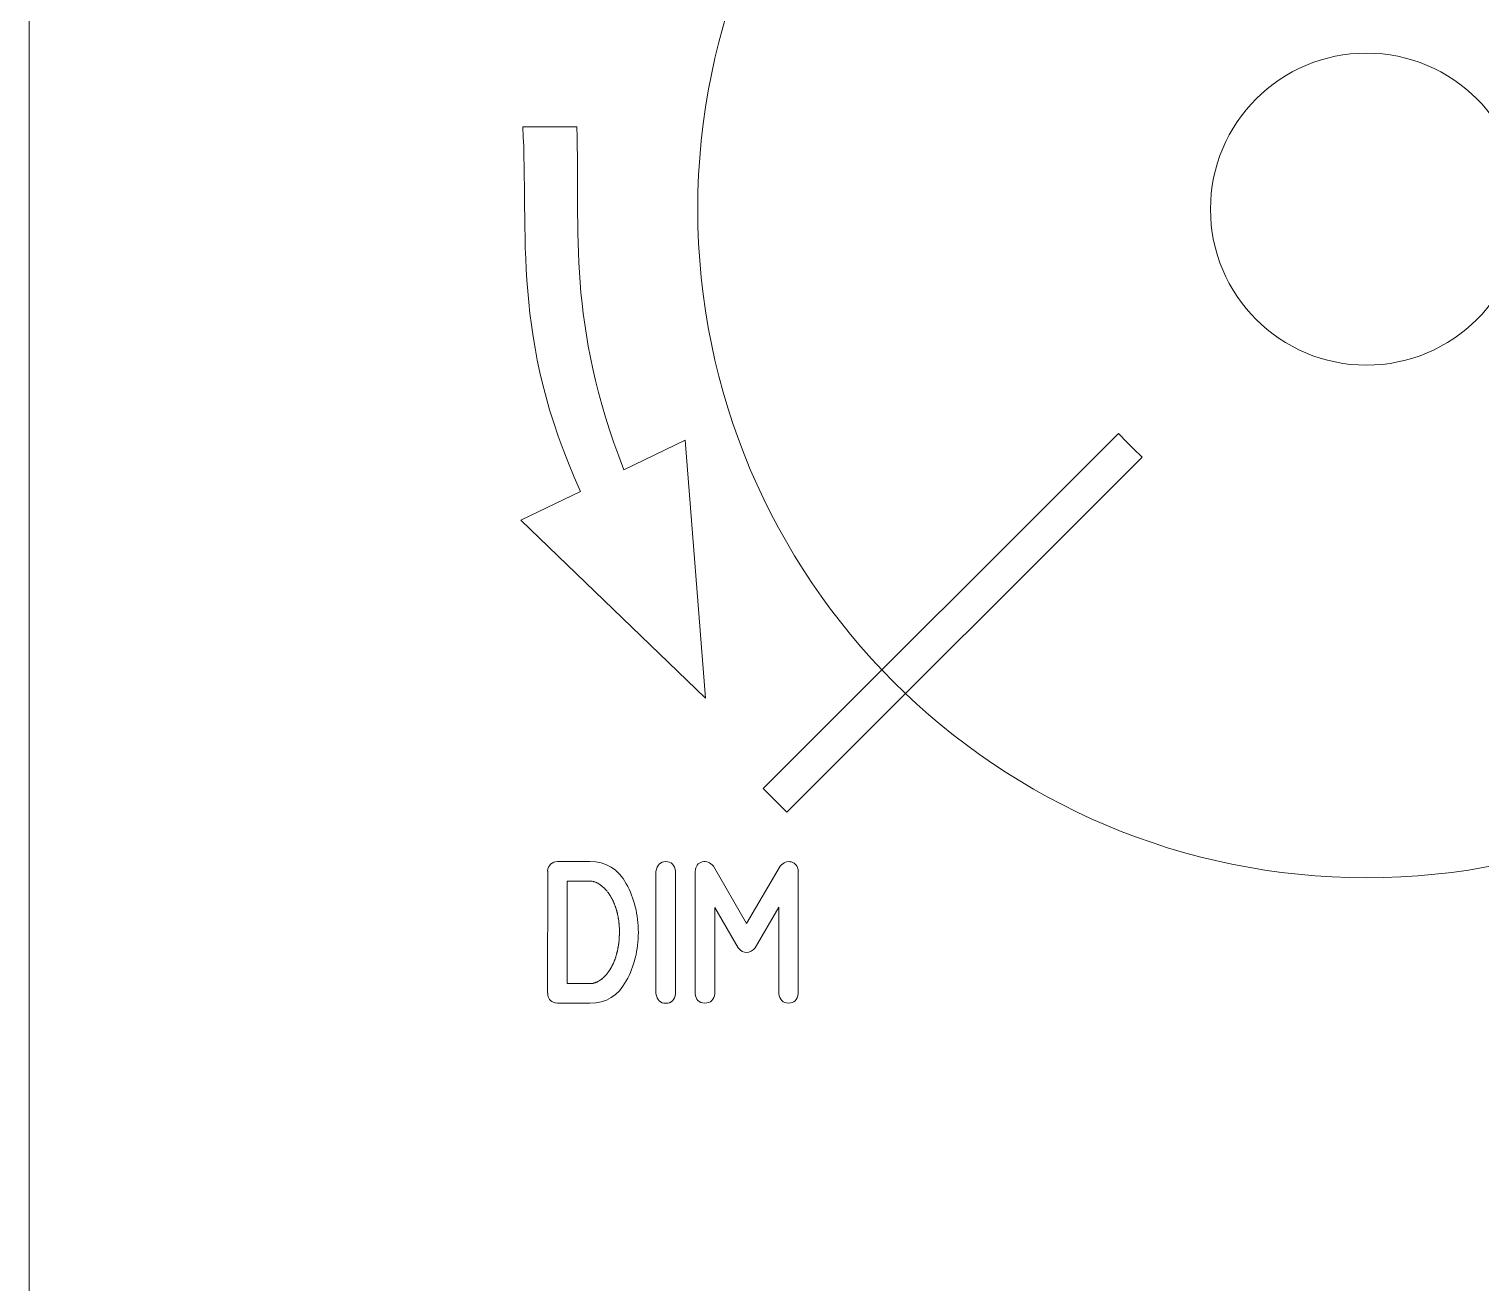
# Model space of a CAD drawing. Header units: millimetres. Extents: x -73 to 73, y -192 to 195.
# Drawn here: x -71.73 to -39.16, y 140.53 to 168.66 of the extents above; entities that cross this region are included whole.
import ezdxf

# ---------------------------------------------------------------- set-up
doc = ezdxf.new("R2010")
doc.units = ezdxf.units.MM
doc.header["$MEASUREMENT"] = 0
doc.layers.add('LED', color=7, linetype='Continuous')

msp = doc.modelspace()

# ---------------------------------------------------------------- linework, layer by layer
at = {"layer": 'LED', "color": 240, "lineweight": 9}
msp.add_ellipse((-41.7247, 164.6206), major_axis=(15.0003, 0), ratio=0.99998, dxfattribs=at)
at = {"layer": 'LED', "color": 250, "lineweight": 9}
msp.add_ellipse((-41.7249, 164.6206), major_axis=(3.5001, 0), ratio=0.9999714, dxfattribs=at)
msp.add_open_spline([(70.6599, 74.2658), (70.9361, 74.248), (71.2072, 74.3453), (71.409, 74.5346), (71.409, 74.5346), (71.6108, 74.724), (71.7252, 74.987), (71.725, 75.2637), (71.725, 75.2637), (71.725, 75.2637), (71.725, 89.1213), (71.725, 89.1213), (71.725, 89.1213), (71.7248, 89.3867), (71.6193, 89.6411), (71.4315, 89.8287), (71.4315, 89.8287), (71.2437, 90.0162), (70.9904, 90.1215), (70.725, 90.1213), (70.725, 90.1213), (70.725, 90.1213), (68.2625, 90.1213), (68.2625, 90.1213), (68.2625, 90.1213), (65.9403, 90.1213), (63.7945, 91.3602), (62.6333, 93.3713), (62.6333, 93.3713), (61.4722, 95.3824), (61.4722, 97.8602), (62.6333, 99.8713), (62.6333, 99.8713), (63.7945, 101.8824), (65.9403, 103.1213), (68.2625, 103.1213), (68.2625, 103.1213), (68.2625, 103.1213), (70.725, 103.1213), (70.725, 103.1213), (70.725, 103.1213), (70.9904, 103.1215), (71.2448, 103.227), (71.4324, 103.4148), (71.4324, 103.4148), (71.6199, 103.6026), (71.7252, 103.8559), (71.725, 104.1213), (71.725, 104.1213), (71.725, 104.1213), (71.725, 174.8463), (71.725, 174.8463), (71.725, 174.8463), (71.7248, 175.1117), (71.6193, 175.3661), (71.4315, 175.5537), (71.4315, 175.5537), (71.2437, 175.7412), (70.9904, 175.8465), (70.725, 175.8463), (70.725, 175.8463), (70.725, 175.8463), (68.2625, 175.8463), (68.2625, 175.8463), (68.2625, 175.8463), (65.9403, 175.8463), (63.7945, 177.0852), (62.6333, 179.0963), (62.6333, 179.0963), (61.4722, 181.1074), (61.4722, 183.5852), (62.6333, 185.5963), (62.6333, 185.5963), (63.7945, 187.6074), (65.9403, 188.8463), (68.2625, 188.8463), (68.2625, 188.8463), (68.2625, 188.8463), (70.725, 188.8463), (70.725, 188.8463), (70.725, 188.8463), (70.9904, 188.8465), (71.2448, 188.952), (71.4324, 189.1398), (71.4324, 189.1398), (71.6199, 189.3276), (71.7252, 189.5809), (71.725, 189.8463), (71.725, 189.8463), (71.725, 189.8463), (71.725, 193.6206), (71.725, 193.6206), (71.725, 193.6206), (71.7248, 193.886), (71.6193, 194.1404), (71.4315, 194.328), (71.4315, 194.328), (71.2437, 194.5155), (70.9904, 194.6208), (70.725, 194.6206), (70.725, 194.6206), (70.725, 194.6206), (-70.725, 194.6206), (-70.725, 194.6206), (-70.725, 194.6206), (-70.9904, 194.6204), (-71.2448, 194.5148), (-71.4324, 194.3271), (-71.4324, 194.3271), (-71.6199, 194.1393), (-71.7252, 193.886), (-71.725, 193.6206), (-71.725, 193.6206), (-71.725, 193.6206), (-71.725, 189.8463), (-71.725, 189.8463), (-71.725, 189.8463), (-71.7248, 189.5809), (-71.6192, 189.3265), (-71.4315, 189.1389), (-71.4315, 189.1389), (-71.2437, 188.9514), (-70.9904, 188.8461), (-70.725, 188.8463), (-70.725, 188.8463), (-70.725, 188.8463), (-68.2625, 188.8463), (-68.2625, 188.8463), (-68.2625, 188.8463), (-65.9403, 188.8463), (-63.7944, 187.6074), (-62.6333, 185.5963), (-62.6333, 185.5963), (-61.4722, 183.5852), (-61.4722, 181.1074), (-62.6333, 179.0963), (-62.6333, 179.0963), (-63.7944, 177.0852), (-65.9403, 175.8463), (-68.2625, 175.8463), (-68.2625, 175.8463), (-68.2625, 175.8463), (-70.725, 175.8463), (-70.725, 175.8463), (-70.725, 175.8463), (-70.9904, 175.8461), (-71.2448, 175.7405), (-71.4324, 175.5528), (-71.4324, 175.5528), (-71.6199, 175.365), (-71.7252, 175.1117), (-71.725, 174.8463), (-71.725, 174.8463), (-71.725, 174.8463), (-71.725, 104.1213), (-71.725, 104.1213), (-71.725, 104.1213), (-71.7248, 103.8559), (-71.6192, 103.6015), (-71.4315, 103.4139), (-71.4315, 103.4139), (-71.2437, 103.2264), (-70.9904, 103.1211), (-70.725, 103.1213), (-70.725, 103.1213), (-70.725, 103.1213), (-68.2625, 103.1213), (-68.2625, 103.1213), (-68.2625, 103.1213), (-65.9403, 103.1213), (-63.7944, 101.8824), (-62.6333, 99.8713), (-62.6333, 99.8713), (-61.4722, 97.8602), (-61.4722, 95.3824), (-62.6333, 93.3713), (-62.6333, 93.3713), (-63.7944, 91.3602), (-65.9403, 90.1213), (-68.2625, 90.1213), (-68.2625, 90.1213), (-68.2625, 90.1213), (-70.725, 90.1213), (-70.725, 90.1213), (-70.725, 90.1213), (-70.9904, 90.1211), (-71.2448, 90.0155), (-71.4324, 89.8278), (-71.4324, 89.8278), (-71.6199, 89.64), (-71.7252, 89.3867), (-71.725, 89.1213), (-71.725, 89.1213), (-71.725, 89.1213), (-71.725, 84.4887), (-71.725, 84.4887), (-71.725, 84.4887), (-71.7247, 83.9613), (-71.3163, 83.5248), (-70.7901, 83.4908), (-70.7901, 83.4908), (-70.7901, 83.4908), (70.6599, 74.2658), (70.6599, 74.2658)], degree=3, knots=[0, 0, 0, 0, 0.0192308, 0.0192308, 0.0192308, 0.0192308, 0.0384615, 0.0384615, 0.0384615, 0.0384615, 0.0576923, 0.0576923, 0.0576923, 0.0576923, 0.0769231, 0.0769231, 0.0769231, 0.0769231, 0.0961538, 0.0961538, 0.0961538, 0.0961538, 0.1153846, 0.1153846, 0.1153846, 0.1153846, 0.1346154, 0.1346154, 0.1346154, 0.1346154, 0.1538462, 0.1538462, 0.1538462, 0.1538462, 0.1730769, 0.1730769, 0.1730769, 0.1730769, 0.1923077, 0.1923077, 0.1923077, 0.1923077, 0.2115385, 0.2115385, 0.2115385, 0.2115385, 0.2307692, 0.2307692, 0.2307692, 0.2307692, 0.25, 0.25, 0.25, 0.25, 0.2692308, 0.2692308, 0.2692308, 0.2692308, 0.2884615, 0.2884615, 0.2884615, 0.2884615, 0.3076923, 0.3076923, 0.3076923, 0.3076923, 0.3269231, 0.3269231, 0.3269231, 0.3269231, 0.3461538, 0.3461538, 0.3461538, 0.3461538, 0.3653846, 0.3653846, 0.3653846, 0.3653846, 0.3846154, 0.3846154, 0.3846154, 0.3846154, 0.4038462, 0.4038462, 0.4038462, 0.4038462, 0.4230769, 0.4230769, 0.4230769, 0.4230769, 0.4423077, 0.4423077, 0.4423077, 0.4423077, 0.4615385, 0.4615385, 0.4615385, 0.4615385, 0.4807692, 0.4807692, 0.4807692, 0.4807692, 0.5, 0.5, 0.5, 0.5, 0.5192308, 0.5192308, 0.5192308, 0.5192308, 0.5384615, 0.5384615, 0.5384615, 0.5384615, 0.5576923, 0.5576923, 0.5576923, 0.5576923, 0.5769231, 0.5769231, 0.5769231, 0.5769231, 0.5961538, 0.5961538, 0.5961538, 0.5961538, 0.6153846, 0.6153846, 0.6153846, 0.6153846, 0.6346154, 0.6346154, 0.6346154, 0.6346154, 0.6538462, 0.6538462, 0.6538462, 0.6538462, 0.6730769, 0.6730769, 0.6730769, 0.6730769, 0.6923077, 0.6923077, 0.6923077, 0.6923077, 0.7115385, 0.7115385, 0.7115385, 0.7115385, 0.7307692, 0.7307692, 0.7307692, 0.7307692, 0.75, 0.75, 0.75, 0.75, 0.7692308, 0.7692308, 0.7692308, 0.7692308, 0.7884615, 0.7884615, 0.7884615, 0.7884615, 0.8076923, 0.8076923, 0.8076923, 0.8076923, 0.8269231, 0.8269231, 0.8269231, 0.8269231, 0.8461538, 0.8461538, 0.8461538, 0.8461538, 0.8653846, 0.8653846, 0.8653846, 0.8653846, 0.8846154, 0.8846154, 0.8846154, 0.8846154, 0.9038462, 0.9038462, 0.9038462, 0.9038462, 0.9230769, 0.9230769, 0.9230769, 0.9230769, 0.9423077, 0.9423077, 0.9423077, 0.9423077, 0.9615385, 0.9615385, 0.9615385, 0.9615385, 1, 1, 1, 1], dxfattribs=at)
at = {"layer": 'LED', "color": 7, "lineweight": 9}
msp.add_open_spline([(-59.4389, 166.4641), (-59.3605, 164.1029), (-59.6702, 162.0778), (-58.3807, 158.7753), (-58.3807, 158.7753), (-58.3807, 158.7753), (-57.0081, 159.4341), (-57.0081, 159.4341), (-57.0081, 159.4341), (-57.0081, 159.4341), (-56.5493, 153.6509), (-56.5493, 153.6509), (-56.5493, 153.6509), (-56.5493, 153.6509), (-60.6972, 157.6454), (-60.6972, 157.6454), (-60.6972, 157.6454), (-60.6972, 157.6454), (-59.3558, 158.2895), (-59.3558, 158.2895), (-59.3558, 158.2895), (-60.929, 161.7144), (-60.5095, 164.123), (-60.6506, 166.464), (-60.6506, 166.464), (-60.6506, 166.464), (-59.4389, 166.4641), (-59.4389, 166.4641)], degree=3, knots=[0, 0, 0, 0, 0.125, 0.125, 0.125, 0.125, 0.25, 0.25, 0.25, 0.25, 0.375, 0.375, 0.375, 0.375, 0.5, 0.5, 0.5, 0.5, 0.625, 0.625, 0.625, 0.625, 0.75, 0.75, 0.75, 0.75, 1, 1, 1, 1], dxfattribs=at)
at = {"layer": 'LED', "color": 240, "lineweight": 9}
for points, knots in [([(-55.2553, 151.6205), (-55.2553, 151.6205), (-47.2864, 159.5894), (-47.2864, 159.5894), (-47.2864, 159.5894), (-47.1186, 159.404), (-46.9416, 159.227), (-46.7562, 159.0592), (-46.7562, 159.0592), (-46.7562, 159.0592), (-54.7251, 151.0903), (-54.7251, 151.0903), (-54.7251, 151.0903), (-54.7251, 151.0903), (-55.2553, 151.6205), (-55.2553, 151.6205)], [0, 0, 0, 0, 0.2, 0.2, 0.2, 0.2, 0.4, 0.4, 0.4, 0.4, 0.6, 0.6, 0.6, 0.6, 1, 1, 1, 1]), ([(-59.8752, 149.9824), (-59.8752, 149.9824), (-59.145, 149.9824), (-59.145, 149.9824), (-59.145, 149.9824), (-58.782, 149.9824), (-58.5105, 149.8173), (-58.3295, 149.4866), (-58.3295, 149.4866), (-58.1486, 149.1558), (-58.0581, 148.7918), (-58.0581, 148.3949), (-58.0581, 148.3949), (-58.0581, 147.998), (-58.1491, 147.6345), (-58.3301, 147.3038), (-58.3301, 147.3038), (-58.5116, 146.973), (-58.783, 146.8074), (-59.145, 146.8074), (-59.145, 146.8074), (-59.145, 146.8074), (-59.8752, 146.8074), (-59.8752, 146.8074), (-59.8752, 146.8074), (-59.8752, 146.8074), (-59.8721, 146.8074), (-59.8721, 146.8074), (-59.8721, 146.8074), (-59.8721, 146.8074), (-59.8752, 146.8074), (-59.8752, 146.8074), (-59.8752, 146.8074), (-59.9091, 146.8127), (-59.9276, 146.8159), (-59.9308, 146.8169), (-59.9308, 146.8169), (-60.0382, 146.8423), (-60.0917, 146.9127), (-60.0906, 147.0275), (-60.0906, 147.0275), (-60.0906, 147.0275), (-60.0922, 147.0275), (-60.0922, 147.0275), (-60.0922, 147.0275), (-60.0922, 147.0275), (-60.0906, 149.7654), (-60.0906, 149.7654), (-60.0906, 149.7654), (-60.0917, 149.7686), (-60.0922, 149.7729), (-60.0922, 149.7776), (-60.0922, 149.7776), (-60.089, 149.8348), (-60.0668, 149.8829), (-60.025, 149.9226), (-60.025, 149.9226), (-59.9827, 149.9623), (-59.9324, 149.9824), (-59.8737, 149.9824), (-59.8737, 149.9824), (-59.8737, 149.9824), (-59.8752, 149.9824), (-59.8752, 149.9824)], [0, 0, 0, 0, 0.0588235, 0.0588235, 0.0588235, 0.0588235, 0.1176471, 0.1176471, 0.1176471, 0.1176471, 0.1764706, 0.1764706, 0.1764706, 0.1764706, 0.2352941, 0.2352941, 0.2352941, 0.2352941, 0.2941176, 0.2941176, 0.2941176, 0.2941176, 0.3529412, 0.3529412, 0.3529412, 0.3529412, 0.4117647, 0.4117647, 0.4117647, 0.4117647, 0.4705882, 0.4705882, 0.4705882, 0.4705882, 0.5294118, 0.5294118, 0.5294118, 0.5294118, 0.5882353, 0.5882353, 0.5882353, 0.5882353, 0.6470588, 0.6470588, 0.6470588, 0.6470588, 0.7058824, 0.7058824, 0.7058824, 0.7058824, 0.7647059, 0.7647059, 0.7647059, 0.7647059, 0.8235294, 0.8235294, 0.8235294, 0.8235294, 0.8823529, 0.8823529, 0.8823529, 0.8823529, 1, 1, 1, 1]), ([(-57.2225, 147.0212), (-57.2453, 146.8757), (-57.3188, 146.8032), (-57.4432, 146.8037), (-57.4432, 146.8037), (-57.5681, 146.8042), (-57.6411, 146.8767), (-57.6628, 147.0212), (-57.6628, 147.0212), (-57.6628, 147.0212), (-57.6628, 149.7623), (-57.6628, 149.7623), (-57.6628, 149.7623), (-57.6411, 149.9078), (-57.5681, 149.9813), (-57.4432, 149.9819), (-57.4432, 149.9819), (-57.3188, 149.9824), (-57.2453, 149.9088), (-57.2225, 149.7623), (-57.2225, 149.7623), (-57.2225, 149.7623), (-57.2225, 147.0212), (-57.2225, 147.0212)], [0, 0, 0, 0, 0.1428571, 0.1428571, 0.1428571, 0.1428571, 0.2857143, 0.2857143, 0.2857143, 0.2857143, 0.4285714, 0.4285714, 0.4285714, 0.4285714, 0.5714286, 0.5714286, 0.5714286, 0.5714286, 0.7142857, 0.7142857, 0.7142857, 0.7142857, 1, 1, 1, 1]), ([(-54.4709, 147.0244), (-54.4937, 146.8799), (-54.5667, 146.8074), (-54.69, 146.8079), (-54.69, 146.8079), (-54.8138, 146.8085), (-54.8863, 146.881), (-54.908, 147.0244), (-54.908, 147.0244), (-54.908, 147.0244), (-54.908, 148.9606), (-54.908, 148.9606), (-54.908, 148.9606), (-54.908, 148.9606), (-55.4398, 148.0509), (-55.4398, 148.0509), (-55.4398, 148.0509), (-55.4964, 147.9827), (-55.5599, 147.9467), (-55.6298, 147.9435), (-55.6298, 147.9435), (-55.6996, 147.9409), (-55.7615, 147.9763), (-55.8166, 148.0509), (-55.8166, 148.0509), (-55.8166, 148.0509), (-56.3452, 148.9563), (-56.3452, 148.9563), (-56.3452, 148.9563), (-56.3452, 148.9563), (-56.3436, 147.0244), (-56.3436, 147.0244), (-56.3436, 147.0244), (-56.36, 146.881), (-56.4346, 146.809), (-56.5675, 146.8095), (-56.5675, 146.8095), (-56.7003, 146.81), (-56.7717, 146.882), (-56.7823, 147.0244), (-56.7823, 147.0244), (-56.7823, 147.0244), (-56.7823, 149.7623), (-56.7823, 149.7623), (-56.7823, 149.7623), (-56.7738, 149.8813), (-56.722, 149.9522), (-56.6257, 149.9755), (-56.6257, 149.9755), (-56.5294, 149.9988), (-56.4457, 149.966), (-56.3743, 149.8771), (-56.3743, 149.8771), (-56.3743, 149.8771), (-55.6287, 148.5949), (-55.6287, 148.5949), (-55.6287, 148.5949), (-55.6287, 148.5949), (-54.8752, 149.8771), (-54.8752, 149.8771), (-54.8752, 149.8771), (-54.8043, 149.966), (-54.7212, 149.9983), (-54.6265, 149.9745), (-54.6265, 149.9745), (-54.5323, 149.9507), (-54.4799, 149.8803), (-54.4709, 149.7623), (-54.4709, 149.7623), (-54.4709, 149.7623), (-54.4709, 147.0244), (-54.4709, 147.0244)], [0, 0, 0, 0, 0.0526316, 0.0526316, 0.0526316, 0.0526316, 0.1052632, 0.1052632, 0.1052632, 0.1052632, 0.1578947, 0.1578947, 0.1578947, 0.1578947, 0.2105263, 0.2105263, 0.2105263, 0.2105263, 0.2631579, 0.2631579, 0.2631579, 0.2631579, 0.3157895, 0.3157895, 0.3157895, 0.3157895, 0.3684211, 0.3684211, 0.3684211, 0.3684211, 0.4210526, 0.4210526, 0.4210526, 0.4210526, 0.4736842, 0.4736842, 0.4736842, 0.4736842, 0.5263158, 0.5263158, 0.5263158, 0.5263158, 0.5789474, 0.5789474, 0.5789474, 0.5789474, 0.6315789, 0.6315789, 0.6315789, 0.6315789, 0.6842105, 0.6842105, 0.6842105, 0.6842105, 0.7368421, 0.7368421, 0.7368421, 0.7368421, 0.7894737, 0.7894737, 0.7894737, 0.7894737, 0.8421053, 0.8421053, 0.8421053, 0.8421053, 0.8947368, 0.8947368, 0.8947368, 0.8947368, 1, 1, 1, 1]), ([(-59.145, 147.2445), (-59.1429, 147.2445), (-59.1408, 147.2445), (-59.1386, 147.2445), (-59.1386, 147.2445), (-59.1365, 147.2445), (-59.1339, 147.2445), (-59.1312, 147.2445), (-59.1312, 147.2445), (-59.1291, 147.2445), (-59.127, 147.245), (-59.1254, 147.2456), (-59.1254, 147.2456), (-59.1238, 147.2461), (-59.1217, 147.2461), (-59.1185, 147.2461), (-59.1185, 147.2461), (-59.1164, 147.2461), (-59.1143, 147.2466), (-59.1117, 147.2471), (-59.1117, 147.2471), (-59.109, 147.2477), (-59.1064, 147.2477), (-59.1032, 147.2477), (-59.1032, 147.2477), (-59.1011, 147.2477), (-59.099, 147.2482), (-59.0968, 147.2482), (-59.0968, 147.2482), (-59.0947, 147.2487), (-59.0921, 147.2493), (-59.0889, 147.2493), (-59.0889, 147.2493), (-59.0873, 147.2493), (-59.0852, 147.2493), (-59.0831, 147.2498), (-59.0831, 147.2498), (-59.081, 147.2503), (-59.0783, 147.2508), (-59.0751, 147.2508), (-59.0751, 147.2508), (-59.0709, 147.253), (-59.0667, 147.254), (-59.063, 147.254), (-59.063, 147.254), (-59.0609, 147.254), (-59.0587, 147.2545), (-59.0566, 147.2561), (-59.0566, 147.2561), (-59.0545, 147.2577), (-59.0519, 147.2593), (-59.0487, 147.2598), (-59.0487, 147.2598), (-59.0466, 147.2598), (-59.0444, 147.2604), (-59.0418, 147.2609), (-59.0418, 147.2609), (-59.0392, 147.2614), (-59.0365, 147.262), (-59.0333, 147.263), (-59.0333, 147.263), (-59.0312, 147.263), (-59.0291, 147.2635), (-59.027, 147.2646), (-59.027, 147.2646), (-59.0249, 147.2657), (-59.0228, 147.2667), (-59.0196, 147.2678), (-59.0196, 147.2678), (-59.0132, 147.2699), (-59.0085, 147.272), (-59.0053, 147.2741), (-59.0053, 147.2741), (-58.9868, 147.2805), (-58.9815, 147.2821), (-58.9899, 147.2805), (-58.9899, 147.2805), (-58.9878, 147.2805), (-58.9857, 147.281), (-58.9836, 147.2826), (-58.9836, 147.2826), (-58.9815, 147.2842), (-58.9788, 147.2852), (-58.9762, 147.2863), (-58.9762, 147.2863), (-58.9667, 147.2926), (-58.9624, 147.2953), (-58.9635, 147.2942), (-58.9635, 147.2942), (-58.9534, 147.2995), (-58.9481, 147.3022), (-58.9481, 147.3022), (-58.9481, 147.3022), (-58.946, 147.3032), (-58.9439, 147.3043), (-58.9418, 147.3059), (-58.9418, 147.3059), (-58.9397, 147.3075), (-58.937, 147.3091), (-58.9339, 147.3112), (-58.9339, 147.3112), (-58.9249, 147.3175), (-58.9201, 147.3207), (-58.9201, 147.3207), (-58.9201, 147.3207), (-58.918, 147.3218), (-58.9159, 147.3228), (-58.9132, 147.3244), (-58.9132, 147.3244), (-58.9106, 147.326), (-58.9079, 147.3276), (-58.9047, 147.3297), (-58.9047, 147.3297), (-58.9026, 147.3307), (-58.9005, 147.3323), (-58.8984, 147.3345), (-58.8984, 147.3345), (-58.8963, 147.3366), (-58.8936, 147.3387), (-58.8905, 147.3408), (-58.8905, 147.3408), (-58.8889, 147.3419), (-58.8868, 147.3429), (-58.8846, 147.3445), (-58.8846, 147.3445), (-58.8825, 147.3461), (-58.8799, 147.3482), (-58.8767, 147.3498), (-58.8767, 147.3498), (-58.8746, 147.3519), (-58.8693, 147.3561), (-58.8614, 147.3625), (-58.8614, 147.3625), (-58.8529, 147.371), (-58.8487, 147.3747), (-58.8487, 147.3747), (-58.8487, 147.3747), (-58.8465, 147.3768), (-58.845, 147.3789), (-58.8428, 147.381), (-58.8428, 147.381), (-58.8407, 147.3831), (-58.8381, 147.3858), (-58.8349, 147.389), (-58.8349, 147.389), (-58.8328, 147.3911), (-58.8307, 147.3927), (-58.8285, 147.3948), (-58.8285, 147.3948), (-58.8264, 147.3969), (-58.8243, 147.3995), (-58.8211, 147.4027), (-58.8211, 147.4027), (-58.818, 147.4048), (-58.8132, 147.4091), (-58.8069, 147.4149), (-58.8069, 147.4149), (-58.8047, 147.417), (-58.8026, 147.4191), (-58.801, 147.4212), (-58.801, 147.4212), (-58.7989, 147.4234), (-58.7963, 147.426), (-58.7931, 147.4292), (-58.7931, 147.4292), (-58.791, 147.4313), (-58.7889, 147.4334), (-58.7867, 147.4361), (-58.7867, 147.4361), (-58.7846, 147.4387), (-58.782, 147.4413), (-58.7793, 147.4445), (-58.7793, 147.4445), (-58.7666, 147.4609), (-58.7624, 147.4662), (-58.7666, 147.4599), (-58.7666, 147.4599), (-58.7592, 147.4673), (-58.755, 147.4731), (-58.7529, 147.4773), (-58.7529, 147.4773), (-58.7434, 147.4895), (-58.7391, 147.4953), (-58.7402, 147.4943), (-58.7402, 147.4943), (-58.7381, 147.4974), (-58.7359, 147.5001), (-58.7344, 147.5027), (-58.7344, 147.5027), (-58.7322, 147.5054), (-58.7296, 147.508), (-58.7264, 147.5112), (-58.7264, 147.5112), (-58.7243, 147.5144), (-58.7227, 147.5175), (-58.7211, 147.5207), (-58.7211, 147.5207), (-58.7195, 147.5239), (-58.7169, 147.5265), (-58.7142, 147.5297), (-58.7142, 147.5297), (-58.7132, 147.5329), (-58.7111, 147.5361), (-58.7084, 147.5398), (-58.7084, 147.5398), (-58.7058, 147.5435), (-58.7037, 147.5466), (-58.7015, 147.5498), (-58.7015, 147.5498), (-58.6952, 147.5583), (-58.6915, 147.5646), (-58.6894, 147.5689), (-58.6894, 147.5689), (-58.6873, 147.5715), (-58.6851, 147.5752), (-58.6836, 147.5789), (-58.6836, 147.5789), (-58.682, 147.5821), (-58.6799, 147.5858), (-58.6767, 147.589), (-58.6767, 147.589), (-58.6746, 147.5916), (-58.673, 147.5953), (-58.6714, 147.599), (-58.6714, 147.599), (-58.6698, 147.6022), (-58.6677, 147.6059), (-58.6645, 147.6091), (-58.6645, 147.6091), (-58.6624, 147.6139), (-58.6592, 147.6207), (-58.655, 147.6292), (-58.655, 147.6292), (-58.6529, 147.6324), (-58.6513, 147.6355), (-58.6497, 147.6398), (-58.6497, 147.6398), (-58.6481, 147.644), (-58.646, 147.6482), (-58.6428, 147.6525), (-58.6428, 147.6525), (-58.6407, 147.6557), (-58.6386, 147.6588), (-58.637, 147.6625), (-58.637, 147.6625), (-58.6359, 147.6662), (-58.6333, 147.6699), (-58.6301, 147.6742), (-58.6301, 147.6742), (-58.6291, 147.6774), (-58.628, 147.6805), (-58.6264, 147.6848), (-58.6264, 147.6848), (-58.6248, 147.689), (-58.6232, 147.6932), (-58.6211, 147.6975), (-58.6211, 147.6975), (-58.6179, 147.7022), (-58.6142, 147.7102), (-58.61, 147.7207), (-58.61, 147.7207), (-58.5999, 147.7461), (-58.5962, 147.7546), (-58.5994, 147.7451), (-58.5994, 147.7451), (-58.5984, 147.7483), (-58.5968, 147.7525), (-58.5952, 147.7567), (-58.5952, 147.7567), (-58.5936, 147.7615), (-58.592, 147.7663), (-58.5899, 147.77), (-58.5899, 147.77), (-58.5888, 147.7742), (-58.5878, 147.7784), (-58.5862, 147.7827), (-58.5862, 147.7827), (-58.5846, 147.7869), (-58.5825, 147.7911), (-58.5809, 147.7964), (-58.5809, 147.7964), (-58.5777, 147.8059), (-58.5751, 147.8139), (-58.573, 147.8213), (-58.573, 147.8213), (-58.5719, 147.8255), (-58.5708, 147.8298), (-58.5693, 147.834), (-58.5693, 147.834), (-58.5677, 147.8377), (-58.5656, 147.8425), (-58.5634, 147.8477), (-58.5634, 147.8477), (-58.5677, 147.8372), (-58.565, 147.8462), (-58.556, 147.8742), (-58.556, 147.8742), (-58.5539, 147.879), (-58.5507, 147.888), (-58.5465, 147.9001), (-58.5465, 147.9001), (-58.5465, 147.9044), (-58.546, 147.9091), (-58.5444, 147.9134), (-58.5444, 147.9134), (-58.5428, 147.9181), (-58.5412, 147.9229), (-58.5402, 147.9282), (-58.5402, 147.9282), (-58.5391, 147.9324), (-58.538, 147.9366), (-58.537, 147.9414), (-58.537, 147.9414), (-58.5364, 147.9462), (-58.5349, 147.9509), (-58.5327, 147.9562), (-58.5327, 147.9562), (-58.5327, 147.9594), (-58.5317, 147.9631), (-58.5301, 147.9679), (-58.5301, 147.9679), (-58.5285, 147.9726), (-58.5275, 147.9774), (-58.5264, 147.9827), (-58.5264, 147.9827), (-58.5253, 147.9896), (-58.5237, 147.9996), (-58.5216, 148.0118), (-58.5216, 148.0118), (-58.5216, 148.016), (-58.5211, 148.0203), (-58.5195, 148.025), (-58.5195, 148.025), (-58.5179, 148.0298), (-58.5163, 148.0345), (-58.5158, 148.0398), (-58.5158, 148.0398), (-58.5158, 148.0441), (-58.5153, 148.0483), (-58.5142, 148.0531), (-58.5142, 148.0531), (-58.5132, 148.0578), (-58.5121, 148.0626), (-58.511, 148.0679), (-58.511, 148.0679), (-58.51, 148.0753), (-58.5084, 148.0848), (-58.5063, 148.0975), (-58.5063, 148.0975), (-58.5063, 148.1012), (-58.5052, 148.106), (-58.5036, 148.1113), (-58.5036, 148.1113), (-58.5026, 148.1166), (-58.501, 148.1213), (-58.4999, 148.1266), (-58.4999, 148.1266), (-58.4999, 148.134), (-58.4989, 148.1435), (-58.4968, 148.1562), (-58.4968, 148.1562), (-58.4968, 148.1605), (-58.4968, 148.1647), (-58.4962, 148.1695), (-58.4962, 148.1695), (-58.4957, 148.1742), (-58.4946, 148.1795), (-58.4936, 148.1854), (-58.4936, 148.1854), (-58.492, 148.1981), (-58.4909, 148.2076), (-58.4909, 148.215), (-58.4909, 148.215), (-58.4899, 148.2224), (-58.4894, 148.2319), (-58.4894, 148.2446), (-58.4894, 148.2446), (-58.4883, 148.252), (-58.4878, 148.2621), (-58.4878, 148.2753), (-58.4878, 148.2753), (-58.4867, 148.2827), (-58.4862, 148.2928), (-58.4862, 148.3049), (-58.4862, 148.3049), (-58.4862, 148.3102), (-58.4856, 148.315), (-58.4851, 148.3198), (-58.4851, 148.3198), (-58.4846, 148.3245), (-58.4841, 148.3298), (-58.483, 148.3362), (-58.483, 148.3362), (-58.483, 148.3404), (-58.4825, 148.3446), (-58.4819, 148.3494), (-58.4819, 148.3494), (-58.4819, 148.3536), (-58.4814, 148.3594), (-58.4814, 148.3653), (-58.4814, 148.3653), (-58.4814, 148.3695), (-58.4814, 148.3743), (-58.4814, 148.3796), (-58.4814, 148.3796), (-58.4814, 148.3843), (-58.4814, 148.3896), (-58.4814, 148.3949), (-58.4814, 148.3949), (-58.4814, 148.4002), (-58.4814, 148.405), (-58.4814, 148.4097), (-58.4814, 148.4097), (-58.4814, 148.4145), (-58.4814, 148.4192), (-58.4814, 148.4245), (-58.4814, 148.4245), (-58.4814, 148.4293), (-58.4819, 148.4346), (-58.4819, 148.4388), (-58.4819, 148.4388), (-58.4825, 148.4436), (-58.483, 148.4494), (-58.483, 148.4552), (-58.483, 148.4552), (-58.483, 148.4595), (-58.483, 148.4642), (-58.483, 148.4695), (-58.483, 148.4695), (-58.483, 148.4743), (-58.483, 148.4796), (-58.483, 148.4849), (-58.483, 148.4849), (-58.483, 148.4912), (-58.4841, 148.5013), (-58.4862, 148.5161), (-58.4862, 148.5161), (-58.4862, 148.5283), (-58.4867, 148.5378), (-58.4878, 148.5436), (-58.4878, 148.5436), (-58.4878, 148.551), (-58.4888, 148.5616), (-58.4909, 148.5764), (-58.4909, 148.5764), (-58.4909, 148.5886), (-58.4915, 148.5981), (-58.4925, 148.6045), (-58.4925, 148.6045), (-58.4925, 148.6113), (-58.4931, 148.6214), (-58.4952, 148.6336), (-58.4952, 148.6336), (-58.4962, 148.6378), (-58.4973, 148.6426), (-58.4978, 148.6478), (-58.4978, 148.6478), (-58.4983, 148.6526), (-58.4983, 148.6579), (-58.4983, 148.6632), (-58.4983, 148.6632), (-58.5005, 148.6754), (-58.5026, 148.6854), (-58.5047, 148.6928), (-58.5047, 148.6928), (-58.5058, 148.6965), (-58.5068, 148.7013), (-58.5079, 148.7055), (-58.5079, 148.7055), (-58.5089, 148.7103), (-58.5095, 148.715), (-58.5095, 148.7203), (-58.5095, 148.7203), (-58.5105, 148.7277), (-58.5121, 148.7373), (-58.5142, 148.75), (-58.5142, 148.75), (-58.5153, 148.7574), (-58.5163, 148.7669), (-58.5185, 148.7796), (-58.5185, 148.7796), (-58.5227, 148.7918), (-58.5253, 148.8013), (-58.5264, 148.8071), (-58.5264, 148.8071), (-58.5285, 148.8198), (-58.5301, 148.8283), (-58.5312, 148.8336), (-58.5312, 148.8336), (-58.5333, 148.8378), (-58.5349, 148.842), (-58.5359, 148.8468), (-58.5359, 148.8468), (-58.537, 148.8516), (-58.5375, 148.8563), (-58.5386, 148.8616), (-58.5386, 148.8616), (-58.5396, 148.8659), (-58.5412, 148.8701), (-58.5433, 148.8749), (-58.5433, 148.8749), (-58.5454, 148.8796), (-58.5465, 148.8844), (-58.5465, 148.8897), (-58.5465, 148.8897), (-58.556, 148.9172), (-58.5587, 148.9262), (-58.5544, 148.9156), (-58.5544, 148.9156), (-58.5566, 148.923), (-58.5587, 148.932), (-58.5618, 148.9421), (-58.5618, 148.9421), (-58.564, 148.9452), (-58.5661, 148.9489), (-58.5677, 148.9537), (-58.5677, 148.9537), (-58.5693, 148.9585), (-58.5703, 148.9627), (-58.5714, 148.9669), (-58.5714, 148.9669), (-58.5724, 148.9701), (-58.5756, 148.9791), (-58.5809, 148.9934), (-58.5809, 148.9934), (-58.5846, 149.0034), (-58.5878, 149.0119), (-58.5899, 149.0183), (-58.5899, 149.0183), (-58.592, 149.0214), (-58.5936, 149.0251), (-58.5952, 149.0299), (-58.5952, 149.0299), (-58.5968, 149.0347), (-58.5984, 149.0389), (-58.5994, 149.0431), (-58.5994, 149.0431), (-58.6015, 149.0458), (-58.6037, 149.0495), (-58.6052, 149.0537), (-58.6052, 149.0537), (-58.6074, 149.0579), (-58.6089, 149.0622), (-58.61, 149.0664), (-58.61, 149.0664), (-58.6142, 149.0765), (-58.6179, 149.0844), (-58.6211, 149.0897), (-58.6211, 149.0897), (-58.6253, 149.0998), (-58.628, 149.1072), (-58.6301, 149.1114), (-58.6301, 149.1114), (-58.6343, 149.1214), (-58.638, 149.1294), (-58.6412, 149.1341), (-58.6412, 149.1341), (-58.6433, 149.1373), (-58.6455, 149.141), (-58.647, 149.1447), (-58.647, 149.1447), (-58.6492, 149.1479), (-58.6507, 149.1516), (-58.6518, 149.1548), (-58.6518, 149.1548), (-58.6582, 149.1648), (-58.6624, 149.1722), (-58.6645, 149.1765), (-58.6645, 149.1765), (-58.6735, 149.1908), (-58.6777, 149.1976), (-58.6767, 149.1966), (-58.6767, 149.1966), (-58.6799, 149.1998), (-58.682, 149.2029), (-58.6836, 149.2066), (-58.6836, 149.2066), (-58.6851, 149.2103), (-58.6873, 149.2135), (-58.6894, 149.2167), (-58.6894, 149.2167), (-58.6915, 149.2209), (-58.6952, 149.2268), (-58.7015, 149.2352), (-58.7015, 149.2352), (-58.7037, 149.2384), (-58.7058, 149.2416), (-58.7079, 149.2442), (-58.7079, 149.2442), (-58.71, 149.2474), (-58.7116, 149.2506), (-58.7127, 149.2537), (-58.7127, 149.2537), (-58.7174, 149.2633), (-58.7264, 149.2749), (-58.7386, 149.2892), (-58.7386, 149.2892), (-58.7407, 149.2913), (-58.7492, 149.303), (-58.7635, 149.3236), (-58.7635, 149.3236), (-58.7762, 149.3379), (-58.7852, 149.3485), (-58.7915, 149.3548), (-58.7915, 149.3548), (-58.7979, 149.3617), (-58.8069, 149.3717), (-58.8196, 149.3839), (-58.8196, 149.3839), (-58.8275, 149.3934), (-58.8365, 149.4019), (-58.846, 149.4104), (-58.846, 149.4104), (-58.8529, 149.4157), (-58.8629, 149.4231), (-58.8751, 149.4337), (-58.8751, 149.4337), (-58.8857, 149.4421), (-58.8952, 149.4495), (-58.9047, 149.4569), (-58.9047, 149.4569), (-58.9286, 149.4723), (-58.9381, 149.4792), (-58.9339, 149.477), (-58.9339, 149.477), (-58.955, 149.4892), (-58.964, 149.495), (-58.9619, 149.494), (-58.9619, 149.494), (-58.9619, 149.494), (-58.9714, 149.4987), (-58.9899, 149.5083), (-58.9899, 149.5083), (-58.9942, 149.5099), (-59.0037, 149.5136), (-59.0196, 149.5189), (-59.0196, 149.5189), (-59.0328, 149.5241), (-59.0429, 149.5278), (-59.0487, 149.53), (-59.0487, 149.53), (-59.054, 149.5305), (-59.0587, 149.5321), (-59.063, 149.5337), (-59.063, 149.5337), (-59.0667, 149.5353), (-59.0709, 149.5368), (-59.0751, 149.539), (-59.0751, 149.539), (-59.0937, 149.5421), (-59.1032, 149.5437), (-59.1032, 149.5437), (-59.1032, 149.5437), (-59.1095, 149.5448), (-59.1185, 149.5453), (-59.1312, 149.5453), (-59.1312, 149.5453), (-59.1339, 149.5453), (-59.1365, 149.5453), (-59.1386, 149.5453), (-59.1386, 149.5453), (-59.1408, 149.5453), (-59.1429, 149.5453), (-59.145, 149.5453), (-59.145, 149.5453), (-59.145, 149.5453), (-59.6567, 149.5453), (-59.6567, 149.5453), (-59.6567, 149.5453), (-59.6567, 149.5453), (-59.6567, 147.2445), (-59.6567, 147.2445), (-59.6567, 147.2445), (-59.6567, 147.2445), (-59.6567, 147.2445), (-59.6567, 147.2445), (-59.6567, 147.2445), (-59.6567, 147.2445), (-59.145, 147.2445), (-59.145, 147.2445)], [0, 0, 0, 0, 0.005848, 0.005848, 0.005848, 0.005848, 0.0116959, 0.0116959, 0.0116959, 0.0116959, 0.0175439, 0.0175439, 0.0175439, 0.0175439, 0.0233918, 0.0233918, 0.0233918, 0.0233918, 0.0292398, 0.0292398, 0.0292398, 0.0292398, 0.0350877, 0.0350877, 0.0350877, 0.0350877, 0.0409357, 0.0409357, 0.0409357, 0.0409357, 0.0467836, 0.0467836, 0.0467836, 0.0467836, 0.0526316, 0.0526316, 0.0526316, 0.0526316, 0.0584795, 0.0584795, 0.0584795, 0.0584795, 0.0643275, 0.0643275, 0.0643275, 0.0643275, 0.0701754, 0.0701754, 0.0701754, 0.0701754, 0.0760234, 0.0760234, 0.0760234, 0.0760234, 0.0818713, 0.0818713, 0.0818713, 0.0818713, 0.0877193, 0.0877193, 0.0877193, 0.0877193, 0.0935673, 0.0935673, 0.0935673, 0.0935673, 0.0994152, 0.0994152, 0.0994152, 0.0994152, 0.1052632, 0.1052632, 0.1052632, 0.1052632, 0.1111111, 0.1111111, 0.1111111, 0.1111111, 0.1169591, 0.1169591, 0.1169591, 0.1169591, 0.122807, 0.122807, 0.122807, 0.122807, 0.128655, 0.128655, 0.128655, 0.128655, 0.1345029, 0.1345029, 0.1345029, 0.1345029, 0.1403509, 0.1403509, 0.1403509, 0.1403509, 0.1461988, 0.1461988, 0.1461988, 0.1461988, 0.1520468, 0.1520468, 0.1520468, 0.1520468, 0.1578947, 0.1578947, 0.1578947, 0.1578947, 0.1637427, 0.1637427, 0.1637427, 0.1637427, 0.1695906, 0.1695906, 0.1695906, 0.1695906, 0.1754386, 0.1754386, 0.1754386, 0.1754386, 0.1812865, 0.1812865, 0.1812865, 0.1812865, 0.1871345, 0.1871345, 0.1871345, 0.1871345, 0.1929825, 0.1929825, 0.1929825, 0.1929825, 0.1988304, 0.1988304, 0.1988304, 0.1988304, 0.2046784, 0.2046784, 0.2046784, 0.2046784, 0.2105263, 0.2105263, 0.2105263, 0.2105263, 0.2163743, 0.2163743, 0.2163743, 0.2163743, 0.2222222, 0.2222222, 0.2222222, 0.2222222, 0.2280702, 0.2280702, 0.2280702, 0.2280702, 0.2339181, 0.2339181, 0.2339181, 0.2339181, 0.2397661, 0.2397661, 0.2397661, 0.2397661, 0.245614, 0.245614, 0.245614, 0.245614, 0.251462, 0.251462, 0.251462, 0.251462, 0.2573099, 0.2573099, 0.2573099, 0.2573099, 0.2631579, 0.2631579, 0.2631579, 0.2631579, 0.2690058, 0.2690058, 0.2690058, 0.2690058, 0.2748538, 0.2748538, 0.2748538, 0.2748538, 0.2807018, 0.2807018, 0.2807018, 0.2807018, 0.2865497, 0.2865497, 0.2865497, 0.2865497, 0.2923977, 0.2923977, 0.2923977, 0.2923977, 0.2982456, 0.2982456, 0.2982456, 0.2982456, 0.3040936, 0.3040936, 0.3040936, 0.3040936, 0.3099415, 0.3099415, 0.3099415, 0.3099415, 0.3157895, 0.3157895, 0.3157895, 0.3157895, 0.3216374, 0.3216374, 0.3216374, 0.3216374, 0.3274854, 0.3274854, 0.3274854, 0.3274854, 0.3333333, 0.3333333, 0.3333333, 0.3333333, 0.3391813, 0.3391813, 0.3391813, 0.3391813, 0.3450292, 0.3450292, 0.3450292, 0.3450292, 0.3508772, 0.3508772, 0.3508772, 0.3508772, 0.3567251, 0.3567251, 0.3567251, 0.3567251, 0.3625731, 0.3625731, 0.3625731, 0.3625731, 0.3684211, 0.3684211, 0.3684211, 0.3684211, 0.374269, 0.374269, 0.374269, 0.374269, 0.380117, 0.380117, 0.380117, 0.380117, 0.3859649, 0.3859649, 0.3859649, 0.3859649, 0.3918129, 0.3918129, 0.3918129, 0.3918129, 0.3976608, 0.3976608, 0.3976608, 0.3976608, 0.4035088, 0.4035088, 0.4035088, 0.4035088, 0.4093567, 0.4093567, 0.4093567, 0.4093567, 0.4152047, 0.4152047, 0.4152047, 0.4152047, 0.4210526, 0.4210526, 0.4210526, 0.4210526, 0.4269006, 0.4269006, 0.4269006, 0.4269006, 0.4327485, 0.4327485, 0.4327485, 0.4327485, 0.4385965, 0.4385965, 0.4385965, 0.4385965, 0.4444444, 0.4444444, 0.4444444, 0.4444444, 0.4502924, 0.4502924, 0.4502924, 0.4502924, 0.4561404, 0.4561404, 0.4561404, 0.4561404, 0.4619883, 0.4619883, 0.4619883, 0.4619883, 0.4678363, 0.4678363, 0.4678363, 0.4678363, 0.4736842, 0.4736842, 0.4736842, 0.4736842, 0.4795322, 0.4795322, 0.4795322, 0.4795322, 0.4853801, 0.4853801, 0.4853801, 0.4853801, 0.4912281, 0.4912281, 0.4912281, 0.4912281, 0.497076, 0.497076, 0.497076, 0.497076, 0.502924, 0.502924, 0.502924, 0.502924, 0.5087719, 0.5087719, 0.5087719, 0.5087719, 0.5146199, 0.5146199, 0.5146199, 0.5146199, 0.5204678, 0.5204678, 0.5204678, 0.5204678, 0.5263158, 0.5263158, 0.5263158, 0.5263158, 0.5321637, 0.5321637, 0.5321637, 0.5321637, 0.5380117, 0.5380117, 0.5380117, 0.5380117, 0.5438596, 0.5438596, 0.5438596, 0.5438596, 0.5497076, 0.5497076, 0.5497076, 0.5497076, 0.5555556, 0.5555556, 0.5555556, 0.5555556, 0.5614035, 0.5614035, 0.5614035, 0.5614035, 0.5672515, 0.5672515, 0.5672515, 0.5672515, 0.5730994, 0.5730994, 0.5730994, 0.5730994, 0.5789474, 0.5789474, 0.5789474, 0.5789474, 0.5847953, 0.5847953, 0.5847953, 0.5847953, 0.5906433, 0.5906433, 0.5906433, 0.5906433, 0.5964912, 0.5964912, 0.5964912, 0.5964912, 0.6023392, 0.6023392, 0.6023392, 0.6023392, 0.6081871, 0.6081871, 0.6081871, 0.6081871, 0.6140351, 0.6140351, 0.6140351, 0.6140351, 0.619883, 0.619883, 0.619883, 0.619883, 0.625731, 0.625731, 0.625731, 0.625731, 0.6315789, 0.6315789, 0.6315789, 0.6315789, 0.6374269, 0.6374269, 0.6374269, 0.6374269, 0.6432749, 0.6432749, 0.6432749, 0.6432749, 0.6491228, 0.6491228, 0.6491228, 0.6491228, 0.6549708, 0.6549708, 0.6549708, 0.6549708, 0.6608187, 0.6608187, 0.6608187, 0.6608187, 0.6666667, 0.6666667, 0.6666667, 0.6666667, 0.6725146, 0.6725146, 0.6725146, 0.6725146, 0.6783626, 0.6783626, 0.6783626, 0.6783626, 0.6842105, 0.6842105, 0.6842105, 0.6842105, 0.6900585, 0.6900585, 0.6900585, 0.6900585, 0.6959064, 0.6959064, 0.6959064, 0.6959064, 0.7017544, 0.7017544, 0.7017544, 0.7017544, 0.7076023, 0.7076023, 0.7076023, 0.7076023, 0.7134503, 0.7134503, 0.7134503, 0.7134503, 0.7192982, 0.7192982, 0.7192982, 0.7192982, 0.7251462, 0.7251462, 0.7251462, 0.7251462, 0.7309942, 0.7309942, 0.7309942, 0.7309942, 0.7368421, 0.7368421, 0.7368421, 0.7368421, 0.7426901, 0.7426901, 0.7426901, 0.7426901, 0.748538, 0.748538, 0.748538, 0.748538, 0.754386, 0.754386, 0.754386, 0.754386, 0.7602339, 0.7602339, 0.7602339, 0.7602339, 0.7660819, 0.7660819, 0.7660819, 0.7660819, 0.7719298, 0.7719298, 0.7719298, 0.7719298, 0.7777778, 0.7777778, 0.7777778, 0.7777778, 0.7836257, 0.7836257, 0.7836257, 0.7836257, 0.7894737, 0.7894737, 0.7894737, 0.7894737, 0.7953216, 0.7953216, 0.7953216, 0.7953216, 0.8011696, 0.8011696, 0.8011696, 0.8011696, 0.8070175, 0.8070175, 0.8070175, 0.8070175, 0.8128655, 0.8128655, 0.8128655, 0.8128655, 0.8187135, 0.8187135, 0.8187135, 0.8187135, 0.8245614, 0.8245614, 0.8245614, 0.8245614, 0.8304094, 0.8304094, 0.8304094, 0.8304094, 0.8362573, 0.8362573, 0.8362573, 0.8362573, 0.8421053, 0.8421053, 0.8421053, 0.8421053, 0.8479532, 0.8479532, 0.8479532, 0.8479532, 0.8538012, 0.8538012, 0.8538012, 0.8538012, 0.8596491, 0.8596491, 0.8596491, 0.8596491, 0.8654971, 0.8654971, 0.8654971, 0.8654971, 0.871345, 0.871345, 0.871345, 0.871345, 0.877193, 0.877193, 0.877193, 0.877193, 0.8830409, 0.8830409, 0.8830409, 0.8830409, 0.8888889, 0.8888889, 0.8888889, 0.8888889, 0.8947368, 0.8947368, 0.8947368, 0.8947368, 0.9005848, 0.9005848, 0.9005848, 0.9005848, 0.9064327, 0.9064327, 0.9064327, 0.9064327, 0.9122807, 0.9122807, 0.9122807, 0.9122807, 0.9181287, 0.9181287, 0.9181287, 0.9181287, 0.9239766, 0.9239766, 0.9239766, 0.9239766, 0.9298246, 0.9298246, 0.9298246, 0.9298246, 0.9356725, 0.9356725, 0.9356725, 0.9356725, 0.9415205, 0.9415205, 0.9415205, 0.9415205, 0.9473684, 0.9473684, 0.9473684, 0.9473684, 0.9532164, 0.9532164, 0.9532164, 0.9532164, 0.9590643, 0.9590643, 0.9590643, 0.9590643, 0.9649123, 0.9649123, 0.9649123, 0.9649123, 0.9707602, 0.9707602, 0.9707602, 0.9707602, 0.9766082, 0.9766082, 0.9766082, 0.9766082, 0.9824561, 0.9824561, 0.9824561, 0.9824561, 0.9883041, 0.9883041, 0.9883041, 0.9883041, 1, 1, 1, 1])]:
    msp.add_open_spline(points, degree=3, knots=knots, dxfattribs=at)

doc.saveas('drawing.dxf')
